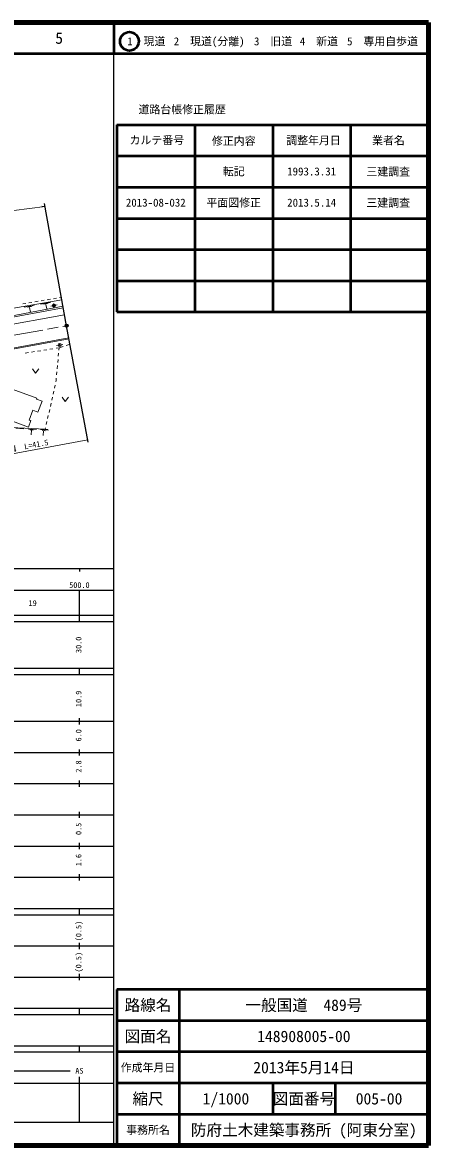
# Model space of a CAD drawing. Units: millimetres, scale not verified. Extents: x 40000 to 680000, y 20000 to 380000.
# Drawn here: x 549724 to 680000, y 20000 to 380000 of the extents above; entities that cross this region are included whole.
import ezdxf
from ezdxf.enums import TextEntityAlignment as Align

# ---------------------------------------------------------------- set-up
doc = ezdxf.new("R2010")
doc.units = ezdxf.units.MM
doc.header["$LTSCALE"] = 1000
doc.header["$PDMODE"] = 32
doc.header["$PDSIZE"] = 500
doc.linetypes.add('CHAIN', pattern=[18.5, 12, -1.5, 3.5, -1.5])
for name, color, linetype, lineweight in [('M-BGD', 7, 'Continuous', 13), ('M-BMK', 2, 'CHAIN', 13), ('M-BMK-SRVR', 3, 'Continuous', 25), ('M-STR-HTXT', 7, 'Continuous', 13), ('M-TTL', 2, 'Continuous', 140), ('M-TTL-BAND', 7, 'Continuous', 25), ('M-TTL-FRAM', 2, 'Continuous', 50), ('M-TTL-LINE', 7, 'Continuous', 50)]:
    doc.layers.add(name, color=color, linetype=linetype, lineweight=lineweight)
doc.layers.add('M-OTRS', color=6, linetype='Continuous')
doc.layers.add('M-TTL-TXT', color=7, linetype='Continuous')
doc.styles.add('ＭＳ ゴシック', font='')
doc.styles.get('ＭＳ ゴシック').set_extended_font_data('MS Gothic')

msp = doc.modelspace()

# ---------------------------------------------------------------- linework, layer by layer
at = {"layer": 'M-BGD'}
for p, q in [((560648, 291622), (559662, 291455)), ((562235, 291891), (561634, 291789)), ((508296, 281870), (562379, 291095)), ((562750, 289043), (514576, 280061)), ((514681, 279564), (562839, 288550)), ((550788, 289952), (549802, 289785)), ((550259, 288735), (553507, 289305)), ((551244, 288692), (552592, 288921)), ((552760, 290286), (551774, 290119)), ((551993, 288635), (552293, 287185)), ((554732, 290620), (553746, 290453)), ((555468, 289706), (558716, 290277)), ((556704, 290954), (555718, 290787)), ((556454, 289663), (557801, 289892)), ((557203, 289606), (557502, 288156)), ((558676, 291288), (557690, 291121)), ((559830, 289256), (558846, 289076)), ((559830, 289256), (560813, 289437)), ((525630, 279469), (563254, 286254)), ((523955, 271463), (564601, 278921)), ((564663, 278586), (524020, 271065)), ((551620, 274164), (550632, 274007)), ((553595, 274478), (552608, 274321)), ((555570, 274793), (554583, 274635)), ((557545, 275107), (556558, 274950)), ((559521, 275421), (558533, 275264)), ((561490, 275734), (560508, 275578)), ((561693, 276598), (560701, 276474)), ((561325, 273988), (561232, 272992)), ((561490, 275734), (561419, 274984)), ((562763, 276134), (561490, 275734)), ((561631, 277094), (561756, 276102)), ((561693, 276598), (562686, 276723)), ((564990, 276834), (563717, 276434)), ((560950, 270006), (560857, 269010)), ((561138, 271997), (561044, 271001)), ((552905, 269011), (553955, 267611)), ((553955, 267611), (555005, 269011)), ((560763, 268014), (560669, 267019)), ((545261, 262921), (554375, 259571)), ((560176, 263780), (559962, 262803)), ((560505, 265273), (560391, 264757)), ((560575, 266023), (560505, 265273)), ((554375, 259571), (554268, 259280)), ((554268, 259280), (556002, 258643)), ((559317, 259873), (559102, 258897)), ((559747, 261827), (559532, 260850)), ((562424, 259928), (563474, 258528)), ((563474, 258528), (564524, 259928)), ((553081, 255673), (551930, 252542)), ((554693, 255081), (553081, 255673)), ((556002, 258643), (554693, 255081)), ((558458, 255967), (558243, 254990)), ((558887, 257920), (558673, 256943)), ((551646, 250321), (539059, 254946)), ((552399, 252370), (551646, 250321)), ((551930, 252542), (552399, 252370)), ((557599, 252060), (557384, 251083)), ((558028, 254013), (557813, 253037)), ((557055, 249591), (546127, 250178)), ((547609, 249900), (550183, 249728)), ((551662, 249682), (554237, 249510)), ((552201, 249401), (553160, 249346)), ((552598, 249261), (552513, 247849)), ((555490, 249476), (558065, 249305)), ((556029, 249195), (556988, 249141)), ((556427, 249055), (556341, 247643)), ((557169, 250107), (557055, 249591)), ((557055, 249591), (557877, 249577))]:
    msp.add_line(p, q, dxfattribs=at)
for centre, radius in [((559830, 289256), 500), ((559830, 289256), 400), ((559830, 289256), 300), ((559830, 289256), 200), ((559830, 289256), 100), ((559830, 289256), 20), ((561693, 276598), 500)]:
    msp.add_circle(centre, radius, dxfattribs=at)
msp.add_point((559830, 289256), dxfattribs=at)
at = {"layer": 'M-BMK'}
msp.add_line((526275, 276001), (563881, 282787), dxfattribs=at)
at = {"layer": 'M-BMK-SRVR'}
for p, q in [((563881, 282787), (556804, 321940)), ((570839, 245426), (563881, 282787))]:
    msp.add_line(p, q, dxfattribs=at)
msp.add_circle((563881, 282787), 500, dxfattribs=at)
msp.add_point((563881, 282787), dxfattribs=at)
at = {"layer": 'M-OTRS'}
msp.add_point((563881, 282787), dxfattribs=at)
at = {"layer": 'M-STR-HTXT'}
for p, q in [((500368, 313806), (556981, 320961)), ((556981, 320961), (555955, 321101)), ((530211, 238697), (570689, 246233))]:
    msp.add_line(p, q, dxfattribs=at)
at = {"layer": 'M-TTL'}
for p, q in [((680000, 380000), (40000, 380000)), ((680000, 20000), (680000, 380000)), ((40000, 20000), (680000, 20000))]:
    msp.add_line(p, q, dxfattribs=at)
at = {"layer": 'M-TTL-BAND'}
for p, q in [((579000, 20000), (579000, 370000)), ((40000, 205000), (579000, 205000)), ((568000, 205000), (568000, 204000)), ((68000, 198000), (579000, 198000)), ((568000, 188000), (568000, 198000)), ((40000, 190000), (579000, 190000)), ((40000, 188000), (579000, 188000)), ((40000, 173000), (579000, 173000)), ((568000, 171000), (568000, 173000)), ((40000, 171000), (579000, 171000)), ((40000, 156000), (579000, 156000)), ((568000, 155000), (568000, 157000)), ((46000, 146000), (579000, 146000)), ((568000, 145000), (568000, 147000)), ((568000, 135000), (568000, 137000)), ((52000, 136000), (579000, 136000)), ((46000, 126000), (579000, 126000)), ((568000, 125000), (568000, 127000)), ((52000, 116000), (579000, 116000)), ((568000, 115000), (568000, 117000)), ((46000, 106000), (579000, 106000)), ((568000, 105000), (568000, 107000)), ((40000, 96000), (579000, 96000)), ((40000, 94000), (579000, 94000)), ((568000, 94000), (568000, 96000)), ((49000, 84000), (579000, 84000)), ((568000, 83000), (568000, 85000)), ((40000, 74000), (579000, 74000)), ((568000, 73000), (568000, 75000)), ((40000, 64000), (579000, 64000)), ((40000, 62000), (579000, 62000)), ((568000, 62000), (568000, 64000)), ((40000, 52000), (579000, 52000)), ((568000, 50000), (568000, 52000)), ((40000, 50000), (579000, 50000)), ((71000, 44000), (565000, 44000)), ((40000, 40000), (579000, 40000)), ((568000, 27500), (568000, 42000)), ((68000, 27500), (579000, 27500))]:
    msp.add_line(p, q, dxfattribs=at)
at = {"layer": 'M-TTL-FRAM'}
for p, q in [((580000, 347197), (580000, 287197)), ((580000, 347197), (680000, 347197)), ((580000, 287197), (680000, 287197)), ((680000, 70000), (580000, 70000)), ((580000, 70000), (580000, 20000))]:
    msp.add_line(p, q, dxfattribs=at)
at = {"layer": 'M-TTL-LINE'}
for p, q in [((579000, 380000), (579000, 370000)), ((40000, 370000), (680000, 370000)), ((605000, 347197), (605000, 287197)), ((630000, 347197), (630000, 287197)), ((655000, 347197), (655000, 287197)), ((580000, 337197), (680000, 337197)), ((580000, 327197), (680000, 327197)), ((580000, 317197), (680000, 317197)), ((580000, 307197), (680000, 307197)), ((580000, 297197), (680000, 297197)), ((600000, 70000), (600000, 20000)), ((680000, 60000), (580000, 60000)), ((680000, 50000), (580000, 50000)), ((680000, 40000), (580000, 40000)), ((630000, 40000), (630000, 30000)), ((650000, 40000), (650000, 30000)), ((680000, 30000), (580000, 30000))]:
    msp.add_line(p, q, dxfattribs=at)
msp.add_circle((584031, 373958), 3000, dxfattribs=at)

# ---------------------------------------------------------------- texts
at = {"layer": 'M-STR-HTXT', "style": 'ＭＳ ゴシック'}
msp.add_text('側溝\u3000L=41.5', height=1833, rotation=10.546, dxfattribs=at).set_placement((542987, 241190), align=Align.BOTTOM_LEFT)
at = {"layer": 'M-TTL-BAND', "style": 'ＭＳ ゴシック'}
for s, p in [('500.0', (568000, 198195)), ('19', (553000, 192405)), ('AS', (568000, 42500))]:
    msp.add_text(s, height=1833, dxfattribs=at).set_placement(p, align=Align.BOTTOM_CENTER)
for s, p in [('30.0', (569193, 180500)), ('10.9', (569193, 163174)), ('6.0', (569193, 151500)), ('2.8', (569193, 141500)), ('0.5', (569193, 121500)), ('1.6', (569193, 111500)), ('(0.5)', (569193, 88764)), ('(0.5)', (569193, 78764))]:
    msp.add_text(s, height=1833, rotation=90, dxfattribs=at).set_placement(p, align=Align.BOTTOM_CENTER)
at = {"layer": 'M-TTL-TXT', "style": 'ＭＳ ゴシック'}
for s, height, p in [('5', 3666, (561497, 375000)), ('1\u3000現道', 2566, (589448, 373958)), ('2\u3000現道(分離)', 2566, (609619, 373958)), ('3\u3000旧道', 2566, (630121, 373958)), ('4\u3000新道', 2566, (644824, 373958)), ('5\u3000専用自歩道', 2566, (665228, 373958)), ('道路台帳修正履歴', 2566, (600968, 352113)), ('カルテ番号', 2566, (592839, 342277)), ('修正内容', 2566, (617509, 342023)), ('調整年月日', 2566, (643089, 342197)), ('業者名', 2566, (667134, 342197)), ('転記', 2566, (617500, 332245)), ('1993.3.31', 2566, (642500, 332245)), ('三建調査', 2566, (667077, 332189)), ('2013-08-032', 2566, (592500, 322245)), ('平面図修正', 2566, (617500, 322245)), ('2013.5.14', 2566, (642500, 322245)), ('三建調査', 2566, (667077, 322189)), ('路線名', 3666, (590000, 65000)), ('路線名', 3666, (590000, 65000)), ('一般国道\u3000489号', 3666, (640000, 65000)), ('図面名', 3666, (590000, 55000)), ('図面名', 3666, (590000, 55000)), ('148908005-00', 3666, (640000, 55000)), ('2013年5月14日', 3666, (640000, 45000)), ('作成年月日', 2566, (590000, 45000)), ('作成年月日', 2566, (590000, 45000)), ('縮尺', 3666, (590000, 35000)), ('縮尺', 3666, (590000, 35000)), ('1/1000', 3666, (615000, 35000)), ('図面番号', 3666, (640000, 35000)), ('図面番号', 3666, (640000, 35000)), ('005-00', 3666, (664125, 35000)), ('事務所名', 2566, (590000, 25000)), ('事務所名', 2566, (590000, 25000)), ('防府土木建築事務所 (阿東分室)', 3666, (640000, 25000))]:
    msp.add_text(s, height=height, dxfattribs=at).set_placement(p, align=Align.MIDDLE_CENTER)

doc.saveas('drawing.dxf')
